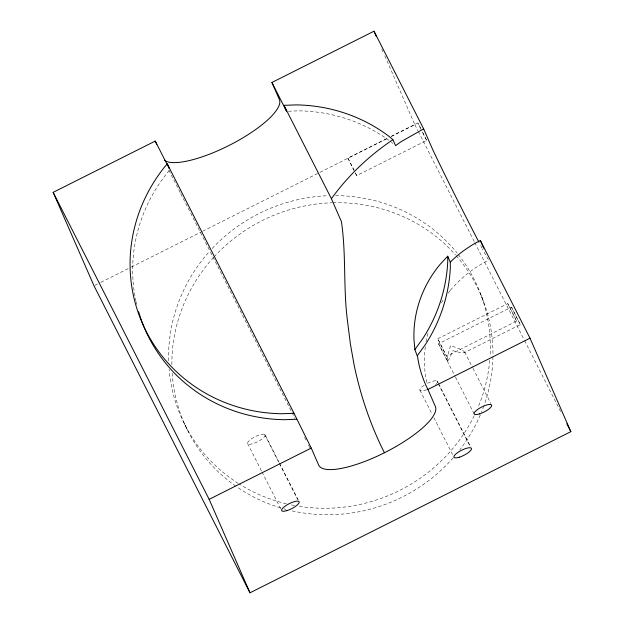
<?xml version="1.0" encoding="UTF-8"?>
<svg xmlns="http://www.w3.org/2000/svg" width="624" height="624" viewBox="0 0 624 624"><rect width="100%" height="100%" fill="white"/><g stroke="black" fill="none" stroke-linecap="round" stroke-linejoin="round"><path stroke-width="0.47" stroke-dasharray="3.12 2.34" d="M425.357 346.749C423.587 359.143 424.312 371.881 427.12 384.072M426.02 341.702L428.532 331.118M464.56 352.607L463.991 351.289L460.122 349.112L450.598 345.556L447.743 355.329L447.361 361.249L449.319 358.933L452.829 350.657L459.178 352.303L464.56 352.607L520.283 324.62L511.485 307.125L438.563 343.754L447.361 361.249M441.386 302.944L443.773 299.029M448.235 293.155L451.027 289.481L450.427 290.144C460.894 277.992 473.608 267.829 487.882 260.489M169.268 170.57L167.411 172.653A159.962 153.371 -23.6 0 0 135.853 300.721M354.104 170.773L347.888 158.09L387.637 138.13M391.1 136.391L417.885 122.936L420.818 128.435M94.864 285.371L100.082 282.75M100.948 282.313L130.51 267.47M131.383 267.033L201.809 231.652M202.683 231.215L319.199 172.7M320.065 172.263L387.886 138.193M391.365 136.453L414.843 124.66L384.127 54.343M355.376 173.238L356.678 175.586L426.683 140.431L422.315 131.383M437.759 338.777L507.764 303.615L512.187 312.07L516.563 321.11L446.558 356.273L437.759 338.777L446.558 356.273M288.452 111.22L298.841 110.838A159.962 153.371 -23.6 0 1 389.236 140.548M438.563 343.754L447.658 361.101M391.451 142.241L392.808 143.38M426.683 140.431L422.261 131.976M520.283 324.62L511.485 307.125M516.563 321.11L507.764 303.615M347.888 158.09L354.151 170.243M414.843 124.66L417.932 130.728M418.369 131.594L474.334 241.73M474.77 242.596L524.129 339.729M524.566 340.595L561.584 413.439M464.716 352.084L472.54 367.481M472.976 368.332L490.792 403.4M447.221 360.875L455.036 376.264M455.473 377.122L474.162 413.899M437.424 381.436L438.29 383.152M438.727 384.01L470.582 446.698M436.831 380.921L437.705 382.637M438.142 383.495L470.434 447.041M419.921 390.218L432.136 414.266M433.883 417.698L453.079 455.481M168.847 170.212L180.297 192.754M180.742 193.619L294.871 418.228M304.567 437.307L305.893 439.912M308.537 445.115L309.855 447.712M265.114 434.819A9.797 2.777 -26.9 0 1 252.954 443.617A9.797 2.777 -26.9 0 1 251.027 439.202A9.797 2.777 -26.9 0 1 265.114 434.819L279.076 462.298M279.513 463.156L298.28 500.081M264.529 434.312L278.928 462.649M279.365 463.507L297.695 499.574M247.619 443.609L261.581 471.089M262.018 471.947L280.777 508.872M421.122 129.698L417.885 122.936M184.213 423.485L187.473 430.139M355.407 172.817L356.678 175.586M381.787 49L383.737 53.453M481.112 295.3L483.779 302.211M456.136 255.637A161.593 154.939 -23.6 0 1 492.952 355.672M492.937 356.639A161.593 154.939 -23.6 0 1 484.216 404.953M483.889 405.865A161.593 154.939 -23.6 0 1 481.455 412.238M480.347 414.882A161.593 154.939 -23.6 0 1 459.732 449.912M453.219 457.821A161.593 154.939 -23.6 0 1 291.229 510.697M285.847 509.371A161.593 154.939 -23.6 0 1 284.06 508.888M280.511 507.858A161.593 154.939 -23.6 0 1 236.59 486.728M235.802 486.174A161.593 154.939 -23.6 0 1 172.185 373.292M171.873 364.666A161.593 154.939 -23.6 0 1 213.478 257.548M214.102 256.862A161.593 154.939 -23.6 0 1 332.03 202.792M332.966 202.761A161.593 154.939 -23.6 0 1 455.504 254.92M458.312 254.537A161.92 155.251 -23.6 0 1 490.019 356.577M489.731 360.422A161.92 155.251 -23.6 0 1 478.039 407.355M474.201 415.756A161.92 155.251 -23.6 0 1 298.21 506.158M294.551 505.518A161.92 155.251 -23.6 0 1 289.996 504.605M286.369 503.779A161.92 155.251 -23.6 0 1 239.078 483.92M238.259 483.405A161.92 155.251 -23.6 0 1 169.104 369.4M168.628 360.766A161.92 155.251 -23.6 0 1 209.641 251.246M212.168 248.485A161.92 155.251 -23.6 0 1 328.123 195.71M335.611 195.601A161.92 155.251 -23.6 0 1 457.119 253.04M136.679 304.418A159.962 153.371 -23.6 0 1 136.055 301.649M488.366 259.592A65.286 1.037 63.3 0 1 482.586 249.148M482.11 248.243A65.286 1.037 63.3 0 1 480.043 244.312M427.557 383.276A9.797 2.777 -26.9 0 1 437.408 382.239M436.808 383.292A9.797 2.777 -26.9 0 1 435.646 384.524M426.722 389.727A9.797 2.777 -26.9 0 1 419.882 390.109A9.797 2.777 -26.9 0 1 425.326 384.501"/><path stroke-width="0.94" d="M414.866 349.58L422.846 338.52A159.962 153.371 -23.6 0 0 447.743 261.612L447.704 256.207L440.544 263.866A114.254 109.551 -23.6 0 0 413.962 339.355L414.866 349.58L417.581 356.772A114.254 109.551 -23.6 0 0 427.916 389.47L435.341 406.458A65.286 18.517 -26.9 0 1 384.431 452.751A65.286 18.517 -26.9 0 1 318.669 465.059L311.243 448.063L294.005 413.306L167.287 163.925L164.814 166.702A159.962 153.371 -23.6 0 0 144.238 327.397A159.962 153.371 -23.6 0 0 281.736 413.751L294.005 413.306M417.464 355.524L425.443 344.464A159.962 153.371 -23.6 0 0 450.341 267.556L450.302 262.158L447.704 256.207M384.431 452.751C370.328 424.835 360.298 394.976 354.003 364.361L350.353 343.754L347.529 321.321C343.161 288.265 346.312 254.522 341.422 221.637L331.406 198.697C348.13 175.539 369.197 155.571 392.933 139.698L395.53 145.642L401.365 141.508L423.649 128.879L374.01 31.2L271.924 82.477L279.349 99.466A65.286 18.517 -26.9 0 1 232.487 143.676A65.286 18.517 -26.9 0 1 164.276 160.15M450.302 262.158L451.253 261.136A114.254 109.551 -23.6 0 1 480.371 240.513L530.01 338.192L570.843 431.652L249.99 592.8L93.99 285.808L53.157 192.348L155.251 141.079L167.302 164.791M249.99 592.8L209.157 499.34L311.243 448.063M427.916 389.47L530.01 338.192M271.924 82.477L286.564 111.29L283.967 105.339L296.236 104.894A159.962 153.371 -23.6 0 1 388.167 135.728L392.933 139.698M296.603 419.25L284.333 419.702A159.962 153.371 -23.6 0 1 138.622 311.727M566.873 423.844L570.843 431.652M283.967 105.339L331.406 198.697M168.16 166.483L169.026 168.176M53.157 192.348L209.157 499.34M480.371 240.513L483.717 248.157M423.649 128.879L431.075 145.868A65.286 1.037 63.3 0 0 478.928 242.167M374.01 31.2L376.342 36.543M167.287 163.925L169.143 168.176M155.251 141.079L156.733 144.472M479.505 413.907A9.797 2.777 -26.9 0 0 491.665 405.109A9.797 2.777 -26.9 0 0 477.571 409.492A9.797 2.777 -26.9 0 0 479.505 413.907M286.993 510.596A9.797 2.777 -26.9 0 0 299.153 501.797A9.797 2.777 -26.9 0 0 285.059 506.181A9.797 2.777 -26.9 0 0 286.993 510.596M459.295 457.213A9.797 2.777 -26.9 0 0 471.455 448.414A9.797 2.777 -26.9 0 0 457.369 452.798A9.797 2.777 -26.9 0 0 459.295 457.213"/></g></svg>
